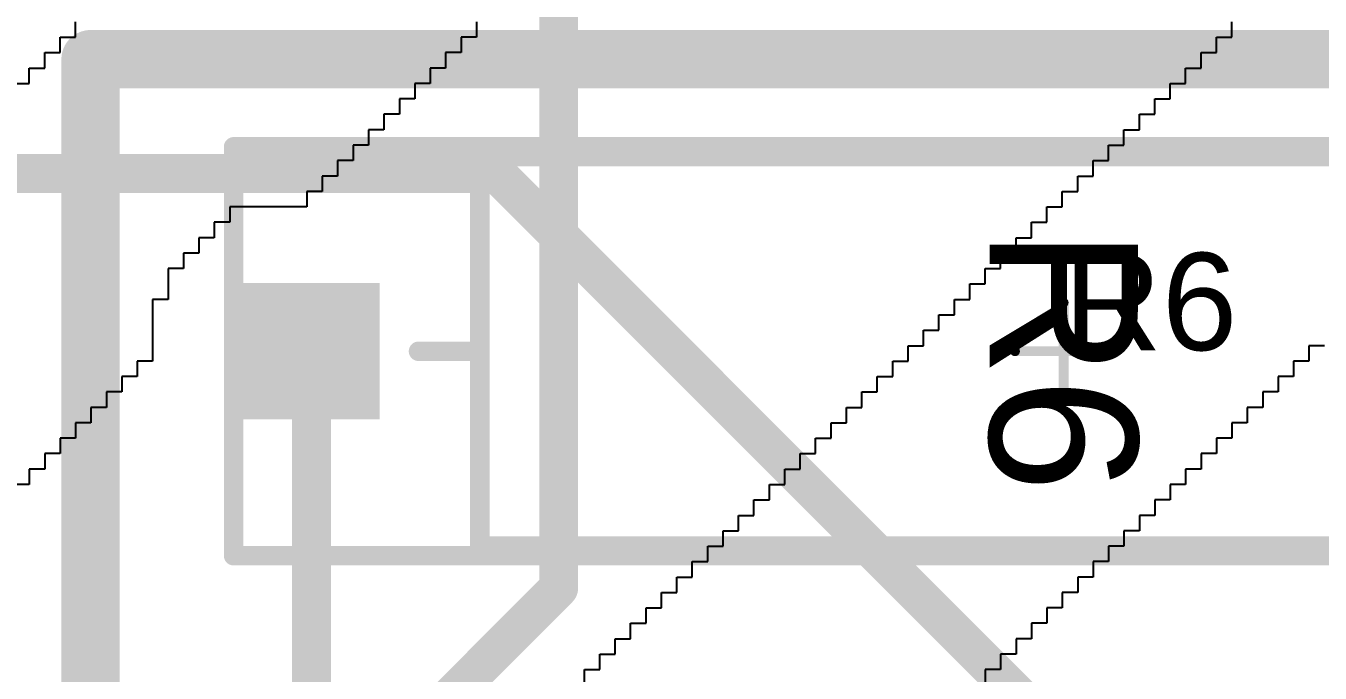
# Model space of a CAD drawing. Header units: inches. Extents: x 1.37 to 7.44, y 1.69 to 5.2.
# Drawn here: x 5.643 to 6.167, y 4.043 to 4.305 of the extents above; entities that cross this region are included whole.
import ezdxf

# ---------------------------------------------------------------- set-up
doc = ezdxf.new("R2010")
doc.units = ezdxf.units.IN
doc.header["$MEASUREMENT"] = 0
for name, color, linetype in [('Bottom Layer', 5, 'Continuous'), ('Bottom Overlay', 54, 'Continuous'), ('Bottom Solder', 6, 'Continuous'), ('Multi-Layer', 9, 'Continuous'), ('Pad Holes', 156, 'Continuous'), ('Top 3D Body', 56, 'Continuous'), ('Top Assembly', 56, 'Continuous'), ('Top Component Center', 56, 'Continuous'), ('Top Courtyard', 56, 'Continuous'), ('Top Layer', 1, 'Continuous'), ('Top Overlay', 2, 'Continuous'), ('Top Solder', 216, 'Continuous')]:
    doc.layers.add(name, color=color, linetype=linetype)
doc.styles.add('Arial', font='', dxfattribs={"height": 0.2})
doc.styles.get('Arial').set_extended_font_data('Arial')

# ---------------------------------------------------------------- blocks, each defined once
blk = doc.blocks.new('FP_VR37_MFG_49')
at = {"layer": 'Bottom Layer'}
blk.add_hatch(color=5, dxfattribs=at).paths.add_polyline_path([(-0.33189, 0.02756), (-0.27677, 0.02756), (-0.27677, -0.02756), (-0.33189, -0.02756)])
at = {"layer": 'Bottom Solder'}
blk.add_hatch(color=6, dxfattribs=at).paths.add_polyline_path([(-0.33189, 0.02756), (-0.27677, 0.02756), (-0.27677, -0.02756), (-0.33189, -0.02756)])
at = {"layer": 'Multi-Layer'}
blk.add_hatch(color=9, dxfattribs=at).paths.add_polyline_path([(-0.33189, 0.02756), (-0.27677, 0.02756), (-0.27677, -0.02756), (-0.33189, -0.02756)])
at = {"layer": 'Pad Holes'}
h = blk.add_hatch(color=7, dxfattribs=at)
edge = h.paths.add_edge_path()
edge.add_arc((-0.30433, 0), 0.01772, 0, 360)
at = {"layer": 'Top Layer'}
blk.add_hatch(color=1, dxfattribs=at).paths.add_polyline_path([(-0.33189, 0.02756), (-0.27677, 0.02756), (-0.27677, -0.02756), (-0.33189, -0.02756)])
at = {"layer": 'Top Solder'}
blk.add_hatch(color=216, dxfattribs=at).paths.add_polyline_path([(-0.33189, 0.02756), (-0.27677, 0.02756), (-0.27677, -0.02756), (-0.33189, -0.02756)])
at = {"layer": 'Top 3D Body'}
for points in [[(-0.23622, -0.07874, 0.00787, 0.00787, 0), (-0.23622, 0.07874, 0.00787, 0.00787, 0)], [(-0.23622, 0.07874, 0.00787, 0.00787, 0), (0.23622, 0.07874, 0.00787, 0.00787, 0)], [(-0.23622, -0.07874, 0.00787, 0.00787, 0), (0.23622, -0.07874, 0.00787, 0.00787, 0)]]:
    blk.add_lwpolyline(points, format="xyseb", dxfattribs=at)
for points in [[(-0.23819, 0.07874, 0.00394, 0.00394, 1), (-0.23425, 0.07874, 0.00394, 0.00394, 1)], [(-0.23819, 0.07874, 0.00394, 0.00394, 1), (-0.23425, 0.07874, 0.00394, 0.00394, 1)], [(-0.23819, -0.07874, 0.00394, 0.00394, 1), (-0.23425, -0.07874, 0.00394, 0.00394, 1)], [(-0.23819, -0.07874, 0.00394, 0.00394, 1), (-0.23425, -0.07874, 0.00394, 0.00394, 1)]]:
    blk.add_lwpolyline(points, format="xyseb", close=True, dxfattribs=at)
at = {"layer": 'Top Assembly'}
for points in [[(-0.33583, -0.08268, 0.00787, 0.00787, 0), (-0.33583, 0.08268, 0.00787, 0.00787, 0)], [(-0.33583, 0.08268, 0.00787, 0.00787, 0), (0.33583, 0.08268, 0.00787, 0.00787, 0)], [(-0.33583, -0.08268, 0.00787, 0.00787, 0), (0.33583, -0.08268, 0.00787, 0.00787, 0)]]:
    blk.add_lwpolyline(points, format="xyseb", dxfattribs=at)
for points in [[(-0.3378, 0.08268, 0.00394, 0.00394, 1), (-0.33386, 0.08268, 0.00394, 0.00394, 1)], [(-0.3378, 0.08268, 0.00394, 0.00394, 1), (-0.33386, 0.08268, 0.00394, 0.00394, 1)], [(-0.3378, -0.08268, 0.00394, 0.00394, 1), (-0.33386, -0.08268, 0.00394, 0.00394, 1)], [(-0.3378, -0.08268, 0.00394, 0.00394, 1), (-0.33386, -0.08268, 0.00394, 0.00394, 1)]]:
    blk.add_lwpolyline(points, format="xyseb", close=True, dxfattribs=at)
at = {"layer": 'Top Component Center'}
for points in [[(0, -0.01969, 0.00394, 0.00394, 0), (0, 0.01969, 0.00394, 0.00394, 0)], [(-0.01969, 0, 0.00394, 0.00394, 0), (0.01969, 0, 0.00394, 0.00394, 0)]]:
    blk.add_lwpolyline(points, format="xyseb", dxfattribs=at)
for points in [[(-0.00098, 0.01969, 0.00197, 0.00197, 1), (0.00098, 0.01969, 0.00197, 0.00197, 1)], [(-0.02067, 0, 0.00197, 0.00197, 1), (-0.0187, 0, 0.00197, 0.00197, 1)], [(0.0187, 0, 0.00197, 0.00197, 1), (0.02067, 0, 0.00197, 0.00197, 1)], [(-0.00098, -0.01969, 0.00197, 0.00197, 1), (0.00098, -0.01969, 0.00197, 0.00197, 1)]]:
    blk.add_lwpolyline(points, format="xyseb", close=True, dxfattribs=at)
at = {"layer": 'Top Courtyard'}
for points in [[(-0.33583, -0.08268, 0.00787, 0.00787, 0), (-0.33583, 0.08268, 0.00787, 0.00787, 0)], [(-0.33583, 0.08268, 0.00787, 0.00787, 0), (0.33583, 0.08268, 0.00787, 0.00787, 0)], [(-0.33583, -0.08268, 0.00787, 0.00787, 0), (0.33583, -0.08268, 0.00787, 0.00787, 0)]]:
    blk.add_lwpolyline(points, format="xyseb", dxfattribs=at)
for points in [[(-0.3378, 0.08268, 0.00394, 0.00394, 1), (-0.33386, 0.08268, 0.00394, 0.00394, 1)], [(-0.3378, 0.08268, 0.00394, 0.00394, 1), (-0.33386, 0.08268, 0.00394, 0.00394, 1)], [(-0.3378, -0.08268, 0.00394, 0.00394, 1), (-0.33386, -0.08268, 0.00394, 0.00394, 1)], [(-0.3378, -0.08268, 0.00394, 0.00394, 1), (-0.33386, -0.08268, 0.00394, 0.00394, 1)]]:
    blk.add_lwpolyline(points, format="xyseb", close=True, dxfattribs=at)
at = {"layer": 'Top Overlay'}
for points in [[(-0.23622, -0.07874, 0.00787, 0.00787, 0), (-0.23622, 0.07874, 0.00787, 0.00787, 0)], [(-0.23622, 0.07874, 0.00787, 0.00787, 0), (0.23622, 0.07874, 0.00787, 0.00787, 0)], [(-0.26102, 0, 0.00787, 0.00787, 0), (-0.23622, 0, 0.00787, 0.00787, 0)], [(-0.23622, -0.07874, 0.00787, 0.00787, 0), (0.23622, -0.07874, 0.00787, 0.00787, 0)]]:
    blk.add_lwpolyline(points, format="xyseb", dxfattribs=at)
for points in [[(-0.23819, 0.07874, 0.00394, 0.00394, 1), (-0.23425, 0.07874, 0.00394, 0.00394, 1)], [(-0.23819, 0.07874, 0.00394, 0.00394, 1), (-0.23425, 0.07874, 0.00394, 0.00394, 1)], [(-0.26299, 0, 0.00394, 0.00394, 1), (-0.25906, 0, 0.00394, 0.00394, 1)], [(-0.23819, 0, 0.00394, 0.00394, 1), (-0.23425, 0, 0.00394, 0.00394, 1)], [(-0.23819, -0.07874, 0.00394, 0.00394, 1), (-0.23425, -0.07874, 0.00394, 0.00394, 1)], [(-0.23819, -0.07874, 0.00394, 0.00394, 1), (-0.23425, -0.07874, 0.00394, 0.00394, 1)]]:
    blk.add_lwpolyline(points, format="xyseb", close=True, dxfattribs=at)
at = {"layer": 'Top Assembly', "style": 'Arial'}
blk.add_text('R6', height=0.03937, rotation=360, dxfattribs=at).set_placement((0, 0.00044))

msp = doc.modelspace()

# ---------------------------------------------------------------- linework, layer by layer
at = {"layer": 'Bottom Layer'}
for points in [[(4.54508, 4.24508, 0.01575, 0.01575, 0), (5.83366, 4.24508, 0.01575, 0.01575, 0)], [(5.83366, 4.24508, 0.01575, 0.01575, 0), (6.05551, 4.02323, 0.01575, 0.01575, 0)], [(5.75866, 3.98701, 0.01575, 0.01575, 0), (5.75866, 4.17323, 0.01575, 0.01575, 0)]]:
    msp.add_lwpolyline(points, format="xyseb", dxfattribs=at)
for points in [[(5.82972, 4.24508, 0.00787, 0.00787, 1), (5.8376, 4.24508, 0.00787, 0.00787, 1)], [(5.82972, 4.24508, 0.00787, 0.00787, 1), (5.8376, 4.24508, 0.00787, 0.00787, 1)], [(5.75472, 4.17323, 0.00787, 0.00787, 1), (5.7626, 4.17323, 0.00787, 0.00787, 1)]]:
    msp.add_lwpolyline(points, format="xyseb", close=True, dxfattribs=at)
at = {"layer": 'Bottom Overlay'}
for p, q in [((5.66322, 4.30025), (5.66322, 4.30649)), ((5.82539, 4.30649), (5.82539, 4.30025)), ((6.13104, 4.30025), (6.13104, 4.30649)), ((5.65698, 4.29401), (5.65698, 4.30025)), ((5.65698, 4.30025), (5.66322, 4.30025)), ((5.82539, 4.30025), (5.81916, 4.30025)), ((5.81916, 4.30025), (5.81916, 4.29401)), ((6.1248, 4.29401), (6.1248, 4.30025)), ((6.1248, 4.30025), (6.13104, 4.30025)), ((5.65074, 4.28777), (5.65074, 4.29401)), ((5.65074, 4.29401), (5.65698, 4.29401)), ((5.81916, 4.29401), (5.81292, 4.29401)), ((5.81292, 4.29401), (5.81292, 4.28777)), ((6.11856, 4.28777), (6.11856, 4.29401)), ((6.11856, 4.29401), (6.1248, 4.29401)), ((5.6445, 4.28154), (5.6445, 4.28777)), ((5.6445, 4.28777), (5.65074, 4.28777)), ((5.81292, 4.28777), (5.80668, 4.28777)), ((5.80668, 4.28777), (5.80668, 4.28154)), ((6.11233, 4.28154), (6.11233, 4.28777)), ((6.11233, 4.28777), (6.11856, 4.28777)), ((5.63827, 4.28154), (5.6445, 4.28154)), ((5.80668, 4.28154), (5.80044, 4.28154)), ((5.80044, 4.28154), (5.80044, 4.2753)), ((6.10609, 4.2753), (6.10609, 4.28154)), ((6.10609, 4.28154), (6.11233, 4.28154)), ((5.80044, 4.2753), (5.79421, 4.2753)), ((5.79421, 4.2753), (5.79421, 4.26906)), ((6.09985, 4.26906), (6.09985, 4.2753)), ((6.09985, 4.2753), (6.10609, 4.2753)), ((5.79421, 4.26906), (5.78797, 4.26906)), ((5.78797, 4.26906), (5.78797, 4.26282)), ((6.09361, 4.26282), (6.09361, 4.26906)), ((6.09361, 4.26906), (6.09985, 4.26906)), ((5.78797, 4.26282), (5.78173, 4.26282)), ((5.78173, 4.26282), (5.78173, 4.25659)), ((6.08738, 4.25659), (6.08738, 4.26282)), ((6.08738, 4.26282), (6.09361, 4.26282)), ((5.78173, 4.25659), (5.77549, 4.25659)), ((5.77549, 4.25659), (5.77549, 4.25035)), ((6.08114, 4.25035), (6.08114, 4.25659)), ((6.08114, 4.25659), (6.08738, 4.25659)), ((5.77549, 4.25035), (5.76926, 4.25035)), ((5.76926, 4.25035), (5.76926, 4.24411)), ((6.0749, 4.24411), (6.0749, 4.25035)), ((6.0749, 4.25035), (6.08114, 4.25035)), ((5.76926, 4.24411), (5.76302, 4.24411)), ((5.76302, 4.24411), (5.76302, 4.23787)), ((6.06866, 4.23787), (6.06866, 4.24411)), ((6.06866, 4.24411), (6.0749, 4.24411)), ((5.76302, 4.23787), (5.75678, 4.23787)), ((5.75678, 4.23787), (5.75678, 4.23164)), ((6.06243, 4.23164), (6.06243, 4.23787)), ((6.06243, 4.23787), (6.06866, 4.23787)), ((5.75678, 4.23164), (5.72559, 4.23164)), ((5.72559, 4.23164), (5.72559, 4.2254)), ((6.05619, 4.2254), (6.05619, 4.23164)), ((6.05619, 4.23164), (6.06243, 4.23164)), ((5.72559, 4.2254), (5.71935, 4.2254)), ((5.71935, 4.2254), (5.71935, 4.21916)), ((6.04995, 4.21916), (6.04995, 4.2254)), ((6.04995, 4.2254), (6.05619, 4.2254)), ((5.71935, 4.21916), (5.71312, 4.21916)), ((5.71312, 4.21916), (5.71312, 4.21292)), ((6.04371, 4.21292), (6.04371, 4.21916)), ((6.04371, 4.21916), (6.04995, 4.21916)), ((5.71312, 4.21292), (5.70688, 4.21292)), ((5.70688, 4.21292), (5.70688, 4.20668)), ((6.03747, 4.20668), (6.03747, 4.21292)), ((6.03747, 4.21292), (6.04371, 4.21292)), ((5.70688, 4.20668), (5.70064, 4.20668)), ((5.70064, 4.20668), (5.70064, 4.19421)), ((6.03124, 4.20045), (6.03124, 4.20668)), ((6.03124, 4.20668), (6.03747, 4.20668)), ((6.025, 4.19421), (6.025, 4.20045)), ((6.025, 4.20045), (6.03124, 4.20045)), ((5.70064, 4.19421), (5.6944, 4.19421)), ((5.6944, 4.19421), (5.6944, 4.16926)), ((6.01876, 4.18797), (6.01876, 4.19421)), ((6.01876, 4.19421), (6.025, 4.19421)), ((6.01252, 4.18173), (6.01252, 4.18797)), ((6.01252, 4.18797), (6.01876, 4.18797)), ((6.00629, 4.1755), (6.00629, 4.18173)), ((6.00629, 4.18173), (6.01252, 4.18173)), ((6.00005, 4.16926), (6.00005, 4.1755)), ((6.00005, 4.1755), (6.00629, 4.1755)), ((6.16847, 4.1755), (6.16223, 4.1755)), ((6.16223, 4.1755), (6.16223, 4.16926)), ((5.6944, 4.16926), (5.68817, 4.16926)), ((5.68817, 4.16926), (5.68817, 4.16302)), ((5.99381, 4.16302), (5.99381, 4.16926)), ((5.99381, 4.16926), (6.00005, 4.16926)), ((6.16223, 4.16926), (6.15599, 4.16926)), ((6.15599, 4.16926), (6.15599, 4.16302)), ((5.68817, 4.16302), (5.68193, 4.16302)), ((5.68193, 4.16302), (5.68193, 4.15678)), ((5.98757, 4.15678), (5.98757, 4.16302)), ((5.98757, 4.16302), (5.99381, 4.16302)), ((6.15599, 4.16302), (6.14975, 4.16302)), ((6.14975, 4.16302), (6.14975, 4.15678)), ((5.68193, 4.15678), (5.67569, 4.15678)), ((5.67569, 4.15678), (5.67569, 4.15055)), ((5.98134, 4.15055), (5.98134, 4.15678)), ((5.98134, 4.15678), (5.98757, 4.15678)), ((6.14975, 4.15678), (6.14351, 4.15678)), ((6.14351, 4.15678), (6.14351, 4.15055)), ((5.67569, 4.15055), (5.66945, 4.15055)), ((5.66945, 4.15055), (5.66945, 4.14431)), ((5.9751, 4.14431), (5.9751, 4.15055)), ((5.9751, 4.15055), (5.98134, 4.15055)), ((6.14351, 4.15055), (6.13728, 4.15055)), ((6.13728, 4.15055), (6.13728, 4.14431)), ((5.66945, 4.14431), (5.66322, 4.14431)), ((5.66322, 4.14431), (5.66322, 4.13807)), ((5.96886, 4.13807), (5.96886, 4.14431)), ((5.96886, 4.14431), (5.9751, 4.14431)), ((6.13728, 4.14431), (6.13104, 4.14431)), ((6.13104, 4.14431), (6.13104, 4.13807)), ((5.66322, 4.13807), (5.65698, 4.13807)), ((5.65698, 4.13807), (5.65698, 4.13183)), ((5.96262, 4.13183), (5.96262, 4.13807)), ((5.96262, 4.13807), (5.96886, 4.13807)), ((6.13104, 4.13807), (6.1248, 4.13807)), ((6.1248, 4.13807), (6.1248, 4.13183)), ((5.65698, 4.13183), (5.65074, 4.13183)), ((5.65074, 4.13183), (5.65074, 4.1256)), ((5.95639, 4.1256), (5.95639, 4.13183)), ((5.95639, 4.13183), (5.96262, 4.13183)), ((6.1248, 4.13183), (6.11856, 4.13183)), ((6.11856, 4.13183), (6.11856, 4.1256)), ((5.65074, 4.1256), (5.6445, 4.1256)), ((5.6445, 4.1256), (5.6445, 4.11936)), ((5.95015, 4.11936), (5.95015, 4.1256)), ((5.95015, 4.1256), (5.95639, 4.1256)), ((6.11856, 4.1256), (6.11233, 4.1256)), ((6.11233, 4.1256), (6.11233, 4.11936)), ((5.6445, 4.11936), (5.63827, 4.11936)), ((5.94391, 4.11312), (5.94391, 4.11936)), ((5.94391, 4.11936), (5.95015, 4.11936)), ((6.11233, 4.11936), (6.10609, 4.11936)), ((6.10609, 4.11936), (6.10609, 4.11312)), ((5.93767, 4.10688), (5.93767, 4.11312)), ((5.93767, 4.11312), (5.94391, 4.11312)), ((6.10609, 4.11312), (6.09985, 4.11312)), ((6.09985, 4.11312), (6.09985, 4.10688)), ((5.93143, 4.10064), (5.93143, 4.10688)), ((5.93143, 4.10688), (5.93767, 4.10688)), ((6.09985, 4.10688), (6.09361, 4.10688)), ((6.09361, 4.10688), (6.09361, 4.10064)), ((5.9252, 4.09441), (5.9252, 4.10064)), ((5.9252, 4.10064), (5.93143, 4.10064)), ((6.09361, 4.10064), (6.08738, 4.10064)), ((6.08738, 4.10064), (6.08738, 4.09441)), ((5.91896, 4.08817), (5.91896, 4.09441)), ((5.91896, 4.09441), (5.9252, 4.09441)), ((6.08738, 4.09441), (6.08114, 4.09441)), ((6.08114, 4.09441), (6.08114, 4.08817)), ((5.91272, 4.08193), (5.91272, 4.08817)), ((5.91272, 4.08817), (5.91896, 4.08817)), ((6.08114, 4.08817), (6.0749, 4.08817)), ((6.0749, 4.08817), (6.0749, 4.08193)), ((5.90648, 4.07569), (5.90648, 4.08193)), ((5.90648, 4.08193), (5.91272, 4.08193)), ((6.0749, 4.08193), (6.06866, 4.08193)), ((6.06866, 4.08193), (6.06866, 4.07569)), ((5.90025, 4.06946), (5.90025, 4.07569)), ((5.90025, 4.07569), (5.90648, 4.07569)), ((6.06866, 4.07569), (6.06243, 4.07569)), ((6.06243, 4.07569), (6.06243, 4.06946)), ((5.89401, 4.06322), (5.89401, 4.06946)), ((5.89401, 4.06946), (5.90025, 4.06946)), ((6.06243, 4.06946), (6.05619, 4.06946)), ((6.05619, 4.06946), (6.05619, 4.06322)), ((5.88777, 4.05698), (5.88777, 4.06322)), ((5.88777, 4.06322), (5.89401, 4.06322)), ((6.05619, 4.06322), (6.04995, 4.06322)), ((6.04995, 4.06322), (6.04995, 4.05698)), ((5.88153, 4.05074), (5.88153, 4.05698)), ((5.88153, 4.05698), (5.88777, 4.05698)), ((6.04995, 4.05698), (6.04371, 4.05698)), ((6.04371, 4.05698), (6.04371, 4.05074)), ((5.8753, 4.04451), (5.8753, 4.05074)), ((5.8753, 4.05074), (5.88153, 4.05074)), ((6.04371, 4.05074), (6.03747, 4.05074)), ((6.03747, 4.05074), (6.03747, 4.04451)), ((5.86906, 4.03827), (5.86906, 4.04451)), ((5.86906, 4.04451), (5.8753, 4.04451)), ((6.03747, 4.04451), (6.03124, 4.04451)), ((6.03124, 4.04451), (6.03124, 4.03827))]:
    msp.add_line(p, q, dxfattribs=at)
at = {"layer": 'Top Layer'}
for points in [[(5.85866, 4.07742, 0.01575, 0.01575, 0), (5.85866, 4.41693, 0.01575, 0.01575, 0)], [(5.70827, 3.92702, 0.01575, 0.01575, 0), (5.85866, 4.07742, 0.01575, 0.01575, 0)]]:
    msp.add_lwpolyline(points, format="xyseb", dxfattribs=at)
msp.add_lwpolyline([(5.85472, 4.07742, 0.00787, 0.00787, 1), (5.8626, 4.07742, 0.00787, 0.00787, 1)], format="xyseb", close=True, dxfattribs=at)
msp.add_lwpolyline([(5.85472, 4.07742, 0.00787, 0.00787, 1), (5.8626, 4.07742, 0.00787, 0.00787, 1)], format="xyseb", close=True, dxfattribs=at)
at = {"layer": 'Top Overlay'}
for points in [[(5.66929, 4.29134, 0.02362, 0.02362, 0), (6.45669, 4.29134, 0.02362, 0.02362, 0)], [(5.66929, 2.91339, 0.02362, 0.02362, 0), (5.66929, 4.29134, 0.02362, 0.02362, 0)]]:
    msp.add_lwpolyline(points, format="xyseb", dxfattribs=at)
msp.add_lwpolyline([(5.66339, 4.29134, 0.01181, 0.01181, 1), (5.6752, 4.29134, 0.01181, 0.01181, 1)], format="xyseb", close=True, dxfattribs=at)
msp.add_lwpolyline([(5.66339, 4.29134, 0.01181, 0.01181, 1), (5.6752, 4.29134, 0.01181, 0.01181, 1)], format="xyseb", close=True, dxfattribs=at)

# ---------------------------------------------------------------- block references
msp.add_blockref('FP_VR37_MFG_49', (6.06299, 4.17323))

# ---------------------------------------------------------------- texts
at = {"layer": 'Top Overlay', "style": 'Arial'}
msp.add_text('R6', height=0.06, rotation=270, dxfattribs=at).set_placement((6.033, 4.22321))

doc.saveas('drawing.dxf')
